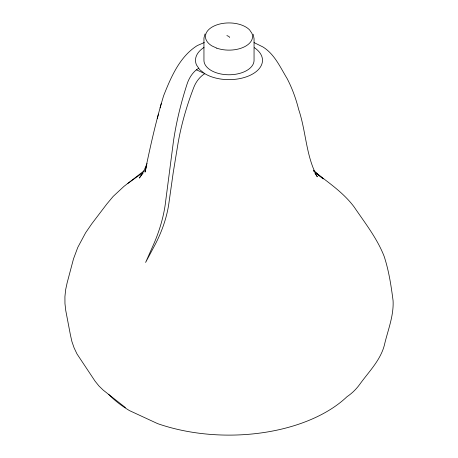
<?xml version="1.0" encoding="UTF-8"?>
<svg xmlns="http://www.w3.org/2000/svg" width="458" height="458" viewBox="0 0 458 458"><rect width="100%" height="100%" fill="white"/><g stroke="black" fill="none" stroke-linecap="round" stroke-linejoin="round"><path stroke-width="0.69" d="M204.291 42.537L197.238 45.6C179.685 56.632 170.954 77.219 163.615 95.762C156.001 120.843 150.293 146.463 144.997 172.116L146.749 165.533M205.007 33.966L203.947 38.037L203.947 59.998A25.058 14.467 0 0 0 228.473 74.769A25.058 14.467 0 0 0 254.053 60.611L254.053 38.644L253.137 34.247M157.271 118.53L158.462 114.071M160.105 107.842L161.25 103.56M147.087 163.558L143.76 171.109L139.324 178.076L143.159 173.032M144.236 170.691L123.969 186.372L113.166 196.419L106.84 203.993L91.846 223.704L85.572 232.836L77.768 247.44L73.503 258.862L67.103 282.987L65.637 289.788L64.922 296.681L64.962 303.608L65.752 310.513L70.423 334.975L71.917 341.576L74.127 347.937L77.03 354.005L95.098 381.199L98.911 385.939L103.273 390.17L125.44 407.597M254.35 47.666A33.491 19.339 0 0 1 251.539 74.608A33.491 19.339 0 0 1 204.823 73.686A17.799 10.488 -58.9 0 0 193.883 87.186A212.443 125.211 -58.9 0 0 178.07 143.119L173.204 172.729L169.054 202.104A88.228 52 -58.9 0 1 155.119 244.612L145.615 262.434L153.779 243.994A88.571 45.227 -65.2 0 0 165.744 200.575L173.49 141.001A213.565 109.044 -65.2 0 1 187.076 84.037A17.633 9 -65.2 0 1 196.471 69.811L198.703 68.213M127.902 183.389L141.522 173.576M254.024 42.594L262.869 46.922C274.56 54.124 280.222 67.234 287.097 78.53C292.221 88.337 296 98.802 298.679 109.525C306.167 131.595 305.904 156.23 317.314 176.805L314.967 173.324M226.87 35.547L229 36.531L229.641 37.482M196.471 69.822L204.823 73.686L199.648 69.616L196.471 64.916A33.491 19.339 0 0 1 203.999 47.432M313.352 170.823C327.625 182.038 343.208 192.257 354.171 207.005C364.929 222.891 377.071 238.246 384.125 256.28C388.853 270.621 391.138 285.74 393.079 300.677C393.891 316.083 387.668 330.619 384.319 345.378C380.249 360.618 368.61 371.959 359.685 384.417C356.198 389.248 351.881 393.428 346.941 396.754A137.892 79.612 0 0 1 157.552 423.598L129.465 410.603A137.892 79.612 0 0 1 108.609 394.327M315.94 173.118L323.262 178.872L313.667 170.525M216.794 48.164L211.991 45.943A23.558 13.603 0 0 1 215.054 25.568A23.558 13.603 0 0 1 249.644 29.982L251.883 33.285A23.558 13.603 0 0 1 242.946 47.495A23.558 13.603 0 0 1 216.794 48.164"/></g></svg>
